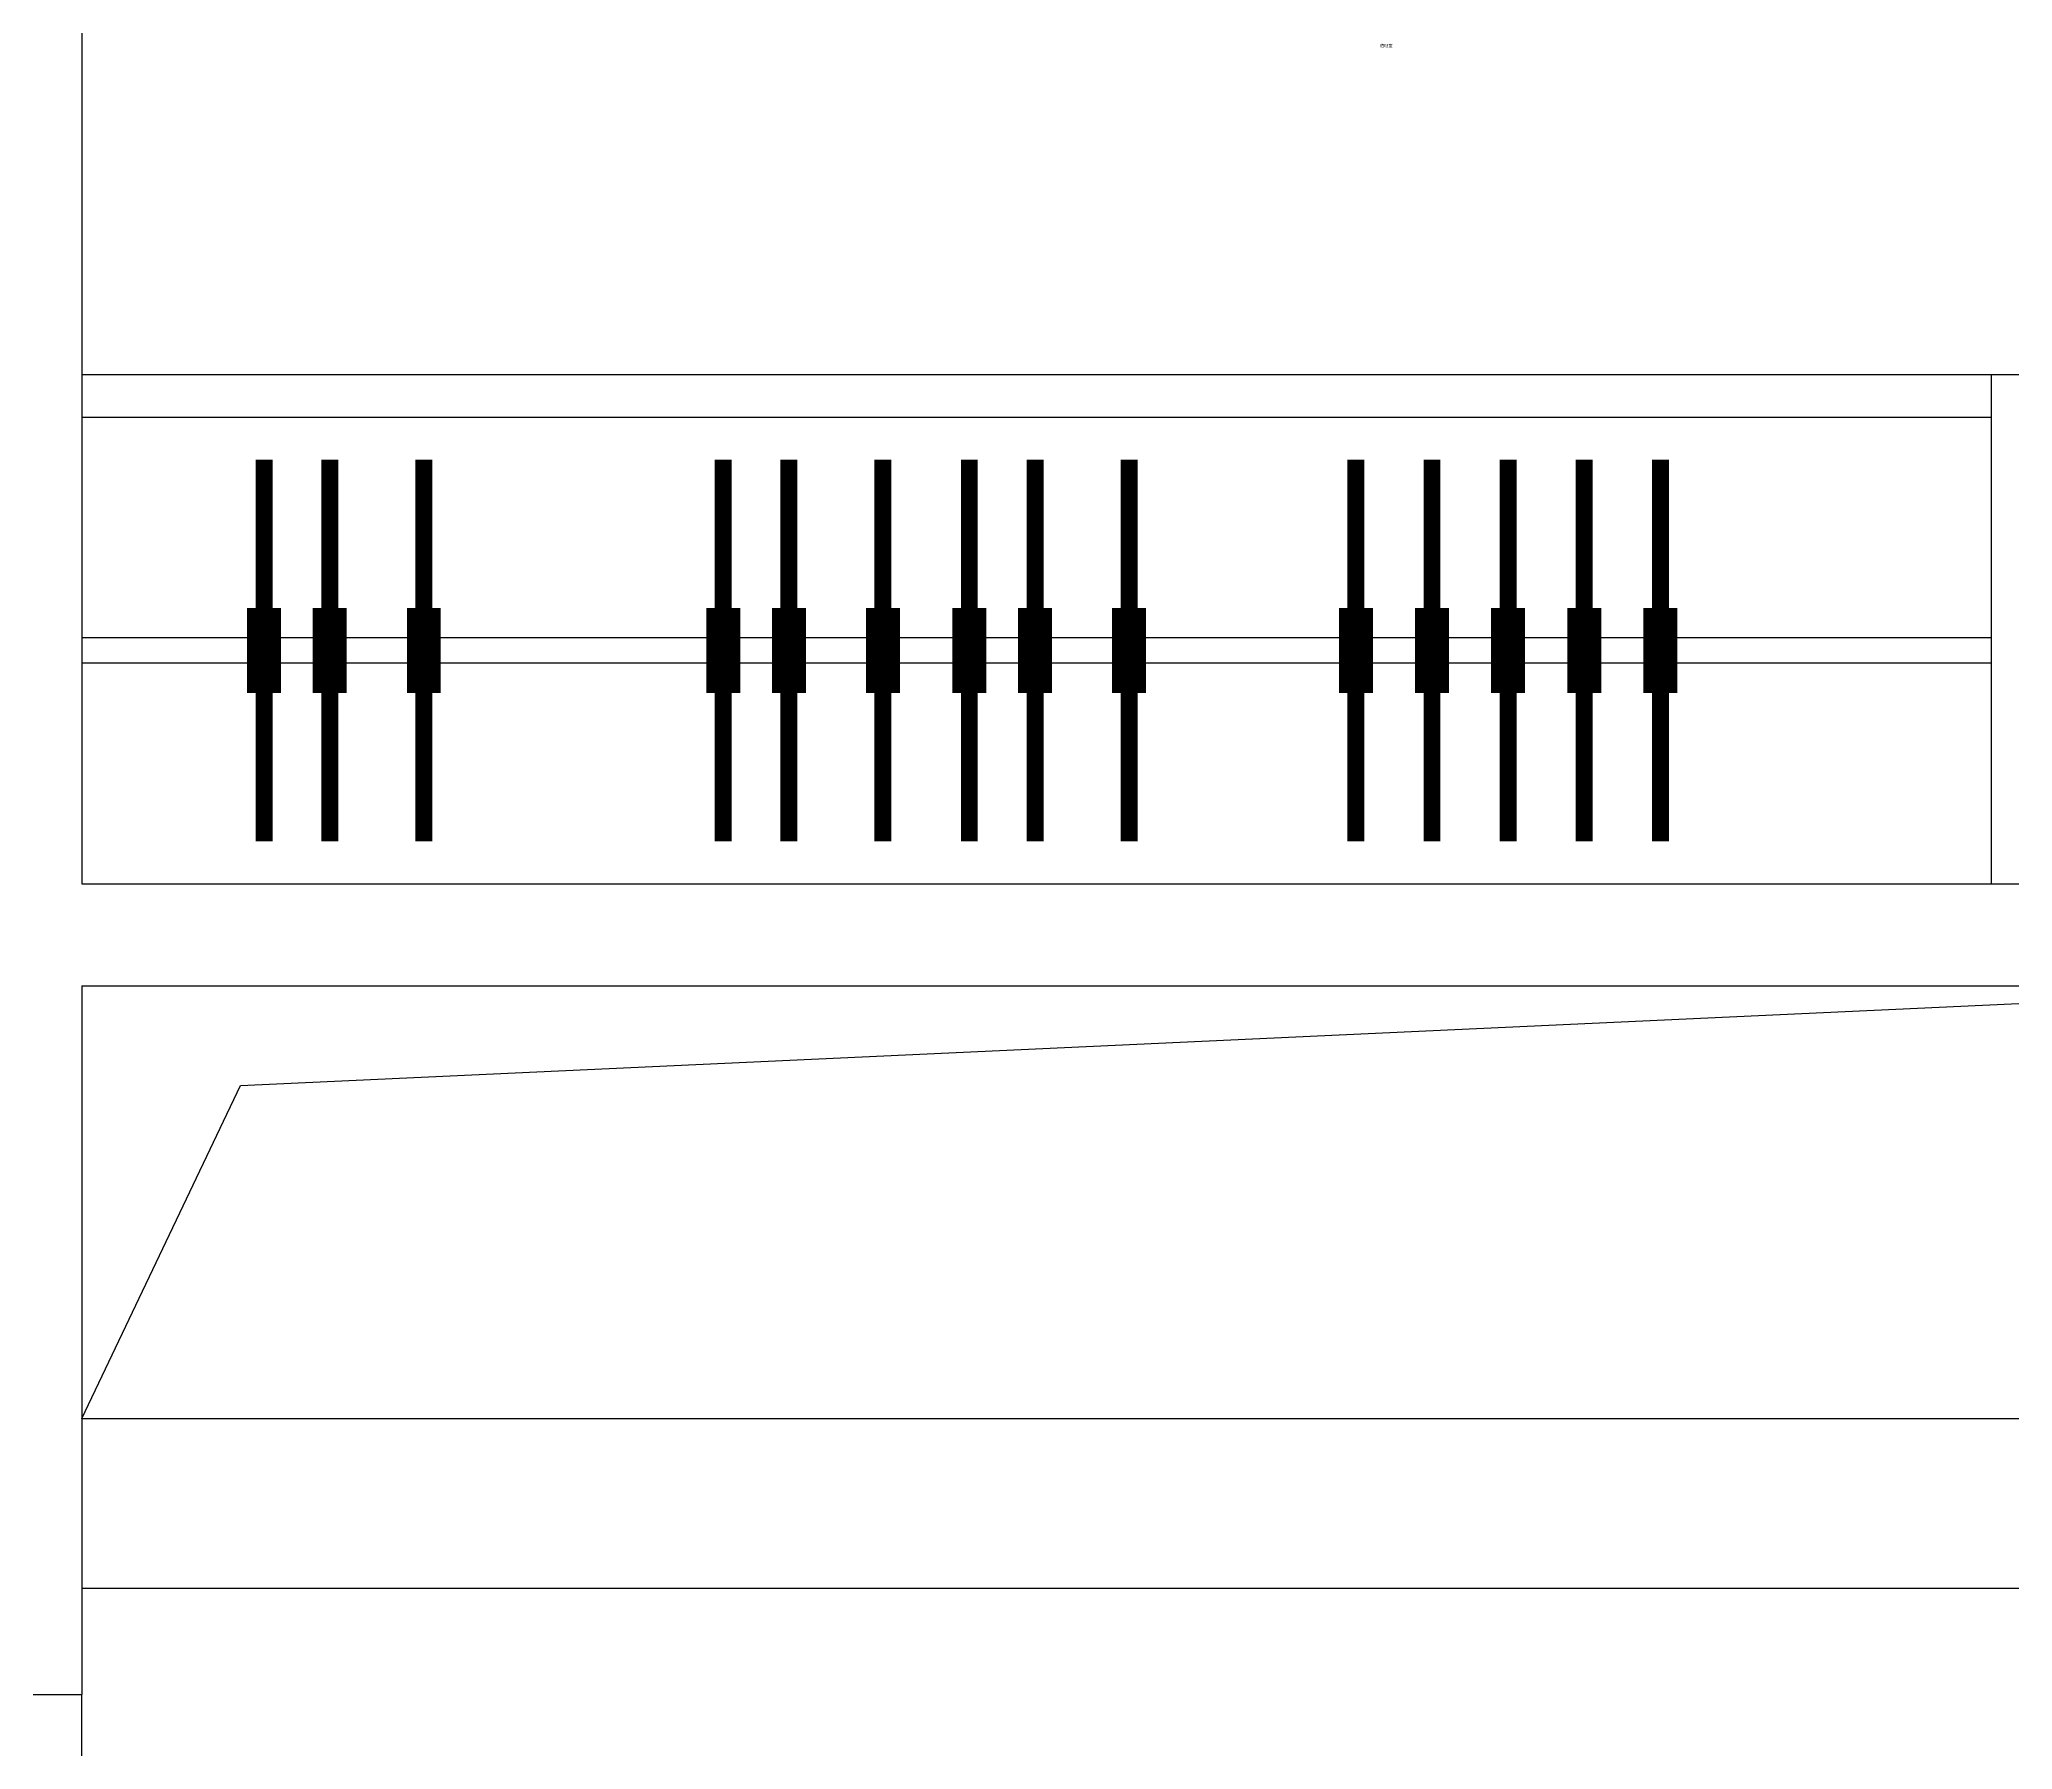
# Model space of a CAD drawing. Header units: centimetres. Extents: x 8510 to 16419, y -974 to 2536.
# Drawn here: x 12195.6 to 12428.1, y 1315.6 to 1517.1 of the extents above; entities that cross this region are included whole.
import ezdxf

# ---------------------------------------------------------------- set-up
doc = ezdxf.new("R2010")
doc.units = ezdxf.units.CM
for name, color, linetype in [('5', 5, 'Continuous'), ('AXIS', 3, 'Continuous'), ('P5', 5, 'Continuous'), ('灰', 8, 'Continuous'), ('窗线', 2, 'Continuous'), ('轴线', 1, 'Continuous')]:
    doc.layers.add(name, color=color, linetype=linetype)
doc.styles.add('文3.5', font='', dxfattribs={"height": 3.5})
doc.styles.get('文3.5').set_extended_font_data('PMingLiU')

msp = doc.modelspace()

# ---------------------------------------------------------------- linework, layer by layer
at = {"layer": '5', "color": 7, "linetype": 'Continuous', "ltscale": 0.83333}
for p, q in [((12425.58, 1446.63), (12200.58, 1446.63)), ((12425.58, 1443.63), (12200.58, 1443.63))]:
    msp.add_line(p, q, dxfattribs=at)
for points, const_width in [([(12222.05, 1422.63), (12222.05, 1467.63)], 2), ([(12229.79, 1422.63), (12229.79, 1467.63)], 2), ([(12240.87, 1422.63), (12240.87, 1467.63)], 2), ([(12276.15, 1422.63), (12276.15, 1467.63)], 2), ([(12283.89, 1422.63), (12283.89, 1467.63)], 2), ([(12294.97, 1422.63), (12294.97, 1467.63)], 2), ([(12305.15, 1422.63), (12305.15, 1467.63)], 2), ([(12312.89, 1422.63), (12312.89, 1467.63)], 2), ([(12323.97, 1422.63), (12323.97, 1467.63)], 2), ([(12350.7, 1422.63), (12350.7, 1467.63)], 2), ([(12359.67, 1422.63), (12359.67, 1467.63)], 2), ([(12368.64, 1422.63), (12368.64, 1467.63)], 2), ([(12377.61, 1422.63), (12377.61, 1467.63)], 2), ([(12386.58, 1422.63), (12386.58, 1467.63)], 2), ([(12222.05, 1440.13), (12222.05, 1450.13)], 4), ([(12229.79, 1440.13), (12229.79, 1450.13)], 4), ([(12240.87, 1440.13), (12240.87, 1450.13)], 4), ([(12276.15, 1440.13), (12276.15, 1450.13)], 4), ([(12283.89, 1440.13), (12283.89, 1450.13)], 4), ([(12294.97, 1440.13), (12294.97, 1450.13)], 4), ([(12305.15, 1440.13), (12305.15, 1450.13)], 4), ([(12312.89, 1440.13), (12312.89, 1450.13)], 4), ([(12323.97, 1440.13), (12323.97, 1450.13)], 4), ([(12350.7, 1440.13), (12350.7, 1450.13)], 4), ([(12359.67, 1440.13), (12359.67, 1450.13)], 4), ([(12368.64, 1440.13), (12368.64, 1450.13)], 4), ([(12377.61, 1440.13), (12377.61, 1450.13)], 4), ([(12386.58, 1440.13), (12386.58, 1450.13)], 4)]:
    msp.add_lwpolyline(points, dxfattribs=dict(at, const_width=const_width))
at = {"layer": 'P5', "color": 7}
for p, q in [((12200.58, 1477.63), (12486.58, 1477.63)), ((12425.58, 1417.63), (12425.58, 1477.63)), ((12200.58, 1472.63), (12425.58, 1472.63))]:
    msp.add_line(p, q, dxfattribs=at)
at = {"layer": '灰', "color": 7}
msp.add_line((12200.58, 1222.13), (12200.58, 1322.13), dxfattribs=at)
at = {"layer": '窗线', "color": 7}
for p, q in [((12219.28, 1393.87), (12474.58, 1405.63)), ((12200.58, 1354.63), (12219.28, 1393.87))]:
    msp.add_line(p, q, dxfattribs=at)
at = {"layer": '轴线', "color": 7}
for p, q in [((12200.58, 1577.13), (12200.58, 1417.63)), ((12200.58, 1417.63), (12486.58, 1417.63)), ((12200.58, 1405.63), (12474.58, 1405.63)), ((12200.58, 1405.63), (12200.58, 1322.13)), ((12200.58, 1354.63), (12474.58, 1354.63)), ((12200.58, 1334.63), (12490.58, 1334.63)), ((12180.58, 1322.13), (12200.58, 1322.13))]:
    msp.add_line(p, q, dxfattribs=at)

# ---------------------------------------------------------------- texts
at = {"layer": 'AXIS', "color": 7, "style": '文3.5'}
msp.add_text('值班室', height=0.35, dxfattribs=at).set_placement((12353.54, 1516.22))

doc.saveas('drawing.dxf')
